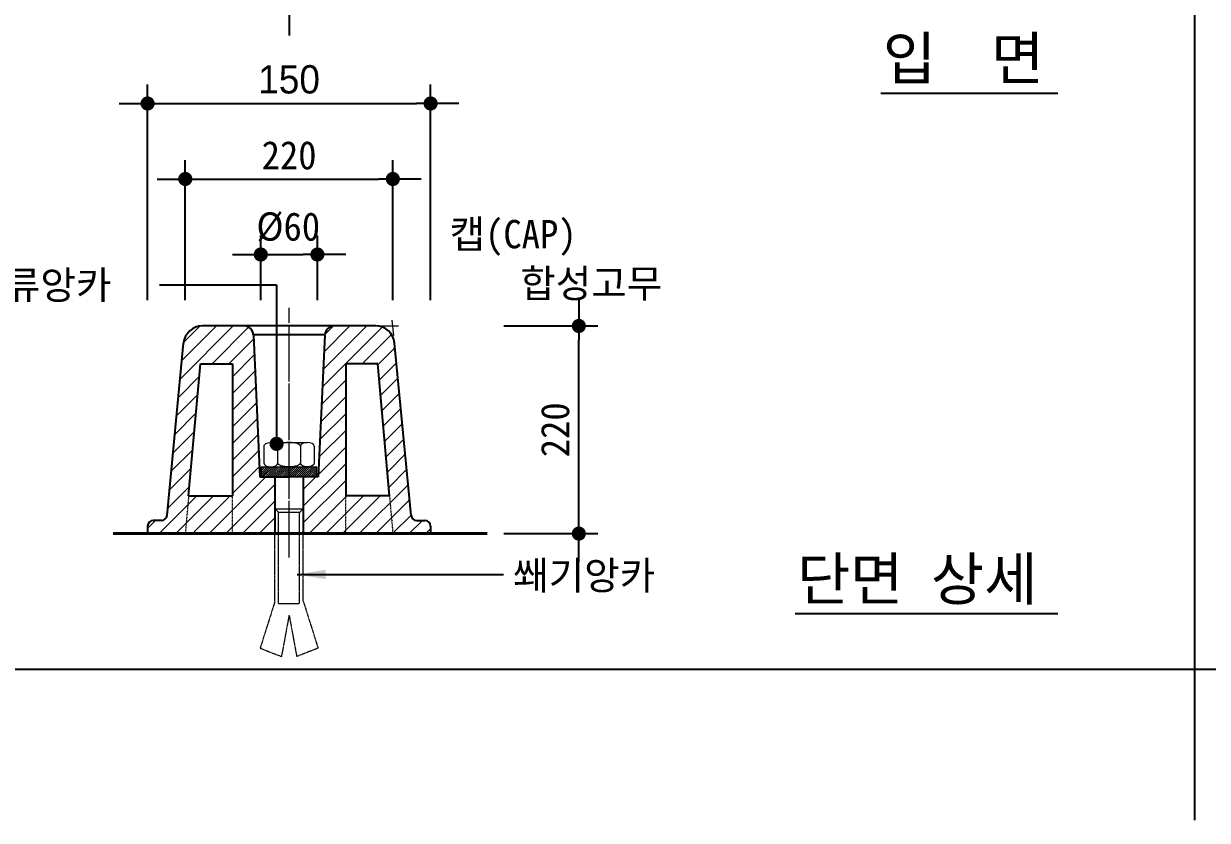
# Model space of a CAD drawing. Header units: millimetres. Extents: x 209 to 75467, y 6568 to 12199.
# Drawn here: x 11120 to 12375, y 6677 to 7521 of the extents above; entities that cross this region are included whole.
import ezdxf

# ---------------------------------------------------------------- set-up
doc = ezdxf.new("R2010")
doc.units = ezdxf.units.MM
doc.header["$MEASUREMENT"] = 0
doc.linetypes.add('CEN', pattern=[62, 60, -1, 0, -1])
doc.linetypes.add('HIDDEN', pattern=[0.375, 0.25, -0.125])
doc.layers.get('0').update_dxf_attribs({"linetype": 'CONTINUOUS'})
for name, color, linetype, lineweight in [('A-CNTL', 1, 'CEN', 15), ('A-CONC-LIN1', 2, 'CONTINUOUS', 40), ('A-CUTL', 7, 'CONTINUOUS', 25), ('A-DIMS', 7, 'CONTINUOUS', 25), ('A-ELEV-LIN3', 8, 'CONTINUOUS', 18), ('A-MKXS-LEAD', 7, 'CONTINUOUS', 25), ('A-MKXS-TEXT1', 3, 'CONTINUOUS', 25), ('A-MKXX-SYMB', 7, 'CONTINUOUS', 25), ('A-SECT-LIN1', 4, 'CONTINUOUS', 25), ('A-XXXX-HATC', 8, 'CONTINUOUS', 18), ('A-XXXX-HID', 8, 'HIDDEN', 18), ('A-XXXX-TXT1', 3, 'CONTINUOUS', 25)]:
    doc.layers.add(name, color=color, linetype=linetype, lineweight=lineweight)
doc.layers.add('TABL', color=7, linetype='CONTINUOUS')
doc.styles.add('HY울릉도L', font='H2GTRE.TTF')
doc.styles.add('돋움체', font='')
doc.styles.get('돋움체').set_extended_font_data('DotumChe')
doc.dimstyles.new('CDIM', dxfattribs={"dimtxt": 3, "dimasz": 1.5, "dimexe": 2, "dimexo": 1, "dimgap": 1, "dimtad": 1, "dimdec": 0, "dimrnd": 0.5, "dimzin": 0, "dimdsep": 32, "dimlunit": 6, "dimtxsty": 'HY울릉도L', "dimblk1": '_CIDOT', "dimblk2": '_CIDOT', "dimsah": 1, "dimcen": 5.5, "dimclrd": 2, "dimclre": 2, "dimclrt": 7, "dimadec": 0, "dimazin": 0, "dimtfac": 1, "dimtdec": 0, "dimtix": 1, "dimtmove": 2, "dimatfit": 1, "dimldrblk": '_CIDOT', "dimfxl": 1, "dimtolj": 1, "dimtzin": 0, "dimlwd": -1, "dimarcsym": 0})
pattern_1 = [(45, (6919.508, 6012.913), (-8.838835, 8.838835), [])]

# ---------------------------------------------------------------- blocks, each defined once
blk = doc.blocks.new('_CIDOT')
at = {"color": 0, "linetype": 'ByBlock'}
blk.add_line((2, 0), (-1, 0), dxfattribs=at)
at = {"color": 0, "linetype": 'ByBlock', "const_width": 0.5}
blk.add_lwpolyline([(-0.25, 0, 1), (0.25, 0, 1)], format="xyb", close=True, dxfattribs=at)
blk = doc.blocks.new('*D86')
at = {"layer": 'A-DIMS', "lineweight": -2, "transparency": 16777216}
for p, q in [((11628.9, 7200.6), (11728.5, 7200.6)), ((11628.9, 6980.6), (11728.5, 6980.6))]:
    blk.add_line(p, q, dxfattribs=at)
at = {"layer": 'A-DIMS', "transparency": 16777216}
blk.add_line((11708.5, 6995.6), (11708.5, 7185.6), dxfattribs=at)
at = {"layer": 'A-DIMS', "transparency": 16777216, "xscale": 15, "yscale": 15, "zscale": 15}
for p, rotation in [((11708.5, 7200.6), 90), ((11708.5, 6980.6), 270)]:
    blk.add_blockref('_CIDOT', p, dxfattribs=dict(at, rotation=rotation))
at = {"layer": 'A-DIMS', "color": 3, "transparency": 16777216, "insert": (11683.5, 7090.6), "char_height": 30, "attachment_point": 5, "rotation": 90, "style": '돋움체'}
blk.add_mtext('\\A1;220', dxfattribs=at)
blk = doc.blocks.new('*D87')
at = {"layer": 'A-DIMS', "lineweight": -2, "transparency": 16777216}
for p, q in [((11251.4, 7228), (11251.4, 7456.3)), ((11551.4, 7228), (11551.4, 7456.3))]:
    blk.add_line(p, q, dxfattribs=at)
at = {"layer": 'A-DIMS', "transparency": 16777216}
blk.add_line((11266.4, 7436.3), (11536.4, 7436.3), dxfattribs=at)
at = {"layer": 'A-DIMS', "transparency": 16777216, "xscale": 15, "yscale": 15, "zscale": 15, "rotation": 180}
blk.add_blockref('_CIDOT', (11251.4, 7436.3), dxfattribs=at)
at = {"layer": 'A-DIMS', "transparency": 16777216, "xscale": 15, "yscale": 15, "zscale": 15}
blk.add_blockref('_CIDOT', (11551.4, 7436.3), dxfattribs=at)
at = {"layer": 'A-DIMS', "color": 3, "transparency": 16777216, "insert": (11401.4, 7461.7), "char_height": 30, "attachment_point": 5, "style": '돋움체'}
blk.add_mtext('\\A1;{\\fGulim|b0|i0|c129|p49;150}', dxfattribs=at)
blk = doc.blocks.new('*D88')
at = {"layer": 'A-DIMS', "lineweight": -2, "transparency": 16777216}
for p, q in [((11371.4, 7228), (11371.4, 7296.3)), ((11431.4, 7228), (11431.4, 7296.3))]:
    blk.add_line(p, q, dxfattribs=at)
at = {"layer": 'A-DIMS', "transparency": 16777216}
blk.add_line((11386.4, 7276.3), (11416.4, 7276.3), dxfattribs=at)
at = {"layer": 'A-DIMS', "transparency": 16777216, "xscale": 15, "yscale": 15, "zscale": 15, "rotation": 180}
blk.add_blockref('_CIDOT', (11371.4, 7276.3), dxfattribs=at)
at = {"layer": 'A-DIMS', "transparency": 16777216, "xscale": 15, "yscale": 15, "zscale": 15}
blk.add_blockref('_CIDOT', (11431.4, 7276.3), dxfattribs=at)
at = {"layer": 'A-DIMS', "color": 3, "transparency": 16777216, "insert": (11400.5, 7305.3), "char_height": 30, "attachment_point": 5, "style": '돋움체'}
blk.add_mtext('\\A1;%%c60', dxfattribs=at)
blk = doc.blocks.new('*D89')
at = {"layer": 'A-DIMS', "lineweight": -2, "transparency": 16777216}
for p, q in [((11291.4, 7228), (11291.4, 7376.3)), ((11511.4, 7228), (11511.4, 7376.3))]:
    blk.add_line(p, q, dxfattribs=at)
at = {"layer": 'A-DIMS', "transparency": 16777216}
blk.add_line((11306.4, 7356.3), (11496.4, 7356.3), dxfattribs=at)
at = {"layer": 'A-DIMS', "transparency": 16777216, "xscale": 15, "yscale": 15, "zscale": 15, "rotation": 180}
blk.add_blockref('_CIDOT', (11291.4, 7356.3), dxfattribs=at)
at = {"layer": 'A-DIMS', "transparency": 16777216, "xscale": 15, "yscale": 15, "zscale": 15}
blk.add_blockref('_CIDOT', (11511.4, 7356.3), dxfattribs=at)
at = {"layer": 'A-DIMS', "color": 3, "transparency": 16777216, "insert": (11401.4, 7381.3), "char_height": 30, "attachment_point": 5, "style": '돋움체'}
blk.add_mtext('\\A1;220', dxfattribs=at)

msp = doc.modelspace()

# ---------------------------------------------------------------- hatches: boundary and pattern name
at = {"layer": 'A-XXXX-HATC'}
h = msp.add_hatch(dxfattribs=at)
h.set_pattern_fill('ANSI31', color=256, scale=100, style=0)
h.set_pattern_definition(pattern_1)
h.paths.add_polyline_path([(11307.4, 7160.6), (11341.4, 7160.6), (11341.4, 7020.6), (11341.4, 6980.6), (11386.4, 6980.6), (11386.4, 7040.6), (11370.5, 7040.6), (11363.5, 7191, 0.400738), (11353.5, 7200.6), (11309.5, 7200.6, 0.38643), (11289.6, 7182.5), (11272.1, 6999.8, -0.375096), (11266.1, 6994.6), (11257.4, 6994.6, 0.414214), (11251.4, 6988.6), (11251.4, 6980.6), (11291.4, 6980.6), (11294.9, 7020.6)])
h.paths.add_polyline_path([(11341.4, 7020.6), (11294.9, 7020.6), (11291.4, 6980.6), (11341.4, 6980.6)], flags=17)
h = msp.add_hatch(dxfattribs=at)
h.set_pattern_fill('ANSI31', color=256, scale=100, style=0)
h.set_pattern_definition(pattern_1)
h.paths.add_polyline_path([(11432.3, 7040.6), (11416.4, 7040.6), (11416.4, 6980.6), (11551.4, 6980.6), (11551.4, 6988.6, 0.414214), (11545.4, 6994.6), (11536.6, 6994.6, -0.375096), (11530.7, 6999.8), (11513.1, 7182.5, 0.38643), (11493.2, 7200.6), (11449.3, 7200.6, 0.400738), (11439.3, 7191)])
h.paths.add_polyline_path([(11461.4, 7160.6), (11495.4, 7160.6), (11507.8, 7020.6), (11461.4, 7020.6)], flags=16)
h = msp.add_hatch(dxfattribs=at)
h.set_pattern_fill('ANSI31', color=252, scale=12.26049, style=0)
h.set_pattern_definition([(45, (15128.8305, 6666.5313), (-1.0836844, 1.0836844), [])])
h.paths.add_polyline_path([(11401.4, 7051.4), (11372.1, 7051.4), (11372.1, 7040.6), (11401.4, 7040.6)])
h.paths.add_polyline_path([(11430.7, 7051.4), (11401.4, 7051.4), (11401.4, 7040.6), (11430.7, 7040.6)])

# ---------------------------------------------------------------- linework, layer by layer
at = {"layer": 'A-CNTL'}
for p, q in [((11401.4, 6955.4), (11401.4, 7219.9)), ((11512.4, 7190.4), (11510.8, 7206.6)), ((11499, 7200.6), (11517.4, 7200.6))]:
    msp.add_line(p, q, dxfattribs=at)
at = {"layer": 'A-CONC-LIN1'}
msp.add_line((11214.9, 6980.6), (11611.5, 6980.6), dxfattribs=at)
at = {"layer": 'A-CUTL'}
msp.add_line((11401.4, 7766.8), (11401.4, 7508.4), dxfattribs=at)
at = {"layer": 'A-ELEV-LIN3'}
for p, q in [((11382.1, 7077.1), (11420.7, 7077.1)), ((11374.7, 7073.1), (11374.7, 7055.4)), ((11389.4, 7055.4), (11389.4, 7073.1)), ((11413.4, 7073.1), (11413.4, 7055.4)), ((11428, 7073.1), (11428, 7055.4)), ((11372.1, 7040.6), (11372.1, 7051.4)), ((11372.1, 7051.4), (11430.7, 7051.4)), ((11382.1, 7051.4), (11420.7, 7051.4)), ((11382.1, 7051.4), (11420.7, 7051.4)), ((11430.7, 7040.6), (11430.7, 7051.4)), ((11372.1, 7040.6), (11430.7, 7040.6)), ((11386.7, 7040.6), (11386.7, 7007.4)), ((11416.1, 7040.6), (11416.1, 7007.4)), ((11415.9, 7006.6), (11386.8, 7006.6)), ((11387.2, 7006.1), (11389.8, 7003.5)), ((11412.4, 7003), (11390.3, 7003)), ((11413, 7003.5), (11415.6, 7006.1))]:
    msp.add_line(p, q, dxfattribs=at)
for centre, start, end in [((11388.5, 7007.4), 180, 225), ((11388.5, 7002.2), 0, 45), ((11414.3, 7002.2), 135, 180), ((11414.3, 7007.4), 315, 0)]:
    msp.add_arc(centre, 1.84, start, end, dxfattribs=at)
at = {"layer": 'A-ELEV-LIN3', "extrusion": (0, 0, -1)}
for centre, major_axis, ratio in [((11382.1, 7073.1), (7.34, 0), 0.54507), ((11401.4, 7055.4), (-12, 0), 0.333563), ((11420.7, 7055.4), (-7.34, 0), 0.54507)]:
    msp.add_ellipse(centre, major_axis=major_axis, ratio=ratio, start_param=3.141593, end_param=6.283185, dxfattribs=at)
at = {"layer": 'A-ELEV-LIN3'}
for centre, major_axis, ratio in [((11401.4, 7073.1), (-12, 0), 0.333563), ((11420.7, 7073.1), (-7.34, 0), 0.54507), ((11382.1, 7055.4), (7.34, 0), 0.54507)]:
    msp.add_ellipse(centre, major_axis=major_axis, ratio=ratio, start_param=3.141593, end_param=6.283185, dxfattribs=at)
at = {"layer": 'A-MKXS-LEAD'}
for p, q in [((11264.2, 7244), (11388.2, 7244)), ((11388.2, 7244), (11388.2, 7075.7)), ((11410, 6937.3), (11628.5, 6937.3))]:
    msp.add_line(p, q, dxfattribs=at)
for points in [[(11431.1, 7199.7, 0, 10, 0), (11442.9, 7227.3, 0, 0, 0), (11473.6, 7299, 0, 0, 0), (11551.1, 7299, 0, 0, 0)], [(11516, 7147.4, 0, 10, 0), (11527.8, 7175, 0, 0, 0), (11558.6, 7246.7, 0, 0, 0), (11636, 7246.7, 0, 0, 0)]]:
    msp.add_lwpolyline(points, format="xyseb", dxfattribs=at)
at = {"layer": 'A-MKXS-LEAD', "const_width": 7.5}
msp.add_lwpolyline([(11384.4, 7075.7, 1), (11391.9, 7075.7, 1)], format="xyb", close=True, dxfattribs=at)
at = {"layer": 'A-MKXS-LEAD'}
msp.add_solid([(11440, 6942.3), (11410, 6937.3), (11440, 6932.3)], dxfattribs=at)
at = {"layer": 'A-MKXX-SYMB'}
for p, q in [((12028.6, 7447.4), (12216.3, 7447.4)), ((11937.6, 6895.8), (12216.3, 6895.8))]:
    msp.add_line(p, q, dxfattribs=at)
at = {"layer": 'A-SECT-LIN1'}
for p, q in [((11493.2, 7200.6), (11309.5, 7200.6)), ((11439.3, 7191.1), (11363.5, 7191.1)), ((11363.5, 7191), (11370.5, 7040.6)), ((11439.3, 7191), (11432.3, 7040.6)), ((11272.1, 6999.8), (11289.6, 7182.5)), ((11530.7, 6999.8), (11513.1, 7182.5)), ((11294.9, 7020.6), (11307.4, 7160.6)), ((11307.4, 7160.6), (11341.4, 7160.6)), ((11341.4, 7160.6), (11341.4, 7020.6)), ((11495.4, 7160.6), (11461.4, 7160.6)), ((11461.4, 7160.6), (11461.4, 7020.6)), ((11507.8, 7020.6), (11495.4, 7160.6)), ((11370.5, 7040.6), (11401.4, 7040.6)), ((11386.4, 7040.6), (11386.4, 6980.6)), ((11432.3, 7040.6), (11401.4, 7040.6)), ((11416.4, 7040.6), (11416.4, 6980.6)), ((11294.9, 7020.6), (11341.4, 7020.6)), ((11507.8, 7020.6), (11461.4, 7020.6)), ((11251.4, 6988.6), (11251.4, 6980.6)), ((11266.1, 6994.6), (11257.4, 6994.6)), ((11536.6, 6994.6), (11545.4, 6994.6)), ((11551.4, 6988.6), (11551.4, 6980.6))]:
    msp.add_line(p, q, dxfattribs=at)
for centre, radius, start, end in [((11309.5, 7180.6), 20, 90, 174.5121), ((11353.5, 7190.6), 10, 2.6487, 90), ((11449.3, 7190.6), 10, 90, 177.3513), ((11493.2, 7180.6), 20, 5.4879, 90), ((11257.4, 6988.6), 6, 90, 180), ((11266.1, 7000.6), 6, 270, 352.2434), ((11536.6, 7000.6), 6, 187.7566, 270), ((11545.4, 6988.6), 6, 0, 90)]:
    msp.add_arc(centre, radius, start, end, dxfattribs=at)
at = {"layer": 'A-XXXX-HID', "ltscale": 0.25}
for p, q in [((11294.9, 7020.6), (11291.4, 6980.6)), ((11341.4, 6980.6), (11341.4, 7020.6)), ((11461.4, 6980.6), (11461.4, 7020.6)), ((11507.8, 7020.6), (11511.4, 6980.6))]:
    msp.add_line(p, q, dxfattribs=at)
at = {"layer": 'A-XXXX-HID', "ltscale": 0.5}
for p, q in [((11390.3, 6906.7), (11390.3, 7002.2)), ((11412.4, 6906.7), (11412.4, 7002.2)), ((11386.4, 6908.9), (11386.4, 6980.6)), ((11416.4, 6908.9), (11416.4, 6980.6)), ((11386.4, 6908.9), (11370.7, 6859.2)), ((11390.3, 6906.7), (11412.4, 6906.7)), ((11416.4, 6908.9), (11432.1, 6859.2)), ((11401.4, 6894.2), (11393.3, 6850.4)), ((11401.4, 6894.2), (11409.5, 6850.4)), ((11370.7, 6859.2), (11393.3, 6850.4)), ((11432.1, 6859.2), (11409.5, 6850.4))]:
    msp.add_line(p, q, dxfattribs=at)
at = {"layer": 'TABL', "linetype": 'ByBlock'}
msp.add_line((12361.3, 6676.8), (12361.3, 12198.8), dxfattribs=at)
at = {"layer": 'TABL'}
msp.add_line((8609, 6836.8), (15956.5, 6836.8), dxfattribs=at)

# ---------------------------------------------------------------- texts
at = {"layer": 'A-MKXS-TEXT1', "style": '돋움체'}
for s, p in [('캡(CAP)', (11571.5, 7282.9)), ('합성고무', (11646.4, 7230.7)), ('쐐기앙카', (11638.9, 6921.3))]:
    msp.add_text(s, height=30, dxfattribs=at).set_placement(p)
at = {"layer": 'A-MKXS-TEXT1', "color": 252, "style": '돋움체'}
msp.add_text('ø12 스크류앙카', height=30, dxfattribs=at).set_placement((10943.2, 7229))
at = {"layer": 'A-XXXX-TXT1', "style": '돋움체'}
for s, p in [('입  면', (12030.6, 7461.7)), ('단면 상세', (11939.6, 6910.1))]:
    msp.add_text(s, height=45, dxfattribs=at).set_placement(p)

# ---------------------------------------------------------------- dimensions: what is measured, and where the dimension line sits
at = {"layer": 'A-DIMS'}
dim = msp.add_linear_dim(base=(11551.4, 7436.3), p1=(11251.4, 7218), p2=(11551.4, 7218), text='{\\fGulim|b0|i0|c129|p49;150}', dimstyle='CDIM', override={"dimscale": 10, "dimtxsty": '돋움체', "dimclrd": 256, "dimclre": 256, "dimclrt": 3}, dxfattribs=at)
dim.commit()
dim.dimension.update_dxf_attribs({"geometry": '*D87', "text_midpoint": (11401.4, 7461.7)})
dim = msp.add_linear_dim(base=(11511.4, 7356.3), p1=(11291.4, 7218), p2=(11511.4, 7218), dimstyle='CDIM', override={"dimscale": 10, "dimtxsty": '돋움체', "dimclrd": 256, "dimclre": 256, "dimclrt": 3}, dxfattribs=at)
dim.commit()
dim.dimension.update_dxf_attribs({"geometry": '*D89', "text_midpoint": (11401.4, 7381.3)})
dim = msp.add_linear_dim(base=(11431.4, 7276.3), p1=(11371.4, 7218), p2=(11431.4, 7218), text='%%c<>', dimstyle='CDIM', override={"dimscale": 10, "dimtxsty": '돋움체', "dimclrd": 256, "dimclre": 256, "dimclrt": 3}, dxfattribs=at)
dim.commit()
dim.dimension.update_dxf_attribs({"geometry": '*D88', "text_midpoint": (11400.5, 7305.3), "dimtype": 160})
dim = msp.add_linear_dim(base=(11708.5, 7200.6), p1=(11618.9, 6980.6), p2=(11618.9, 7200.6), angle=90, dimstyle='CDIM', override={"dimscale": 10, "dimtxsty": '돋움체', "dimclrd": 256, "dimclre": 256, "dimclrt": 3}, dxfattribs=at)
dim.commit()
dim.dimension.update_dxf_attribs({"geometry": '*D86', "text_midpoint": (11683.5, 7090.6)})

doc.saveas('drawing.dxf')
